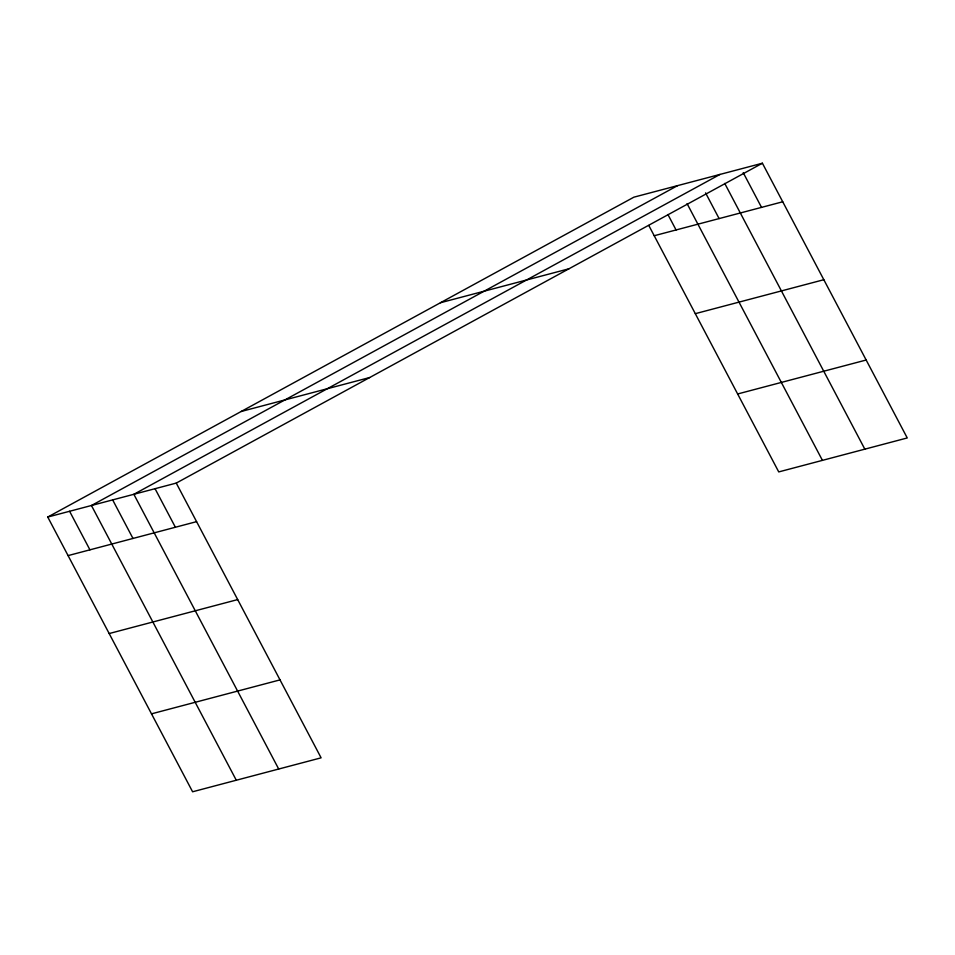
<?xml version="1.0" encoding="UTF-8"?>
<svg xmlns="http://www.w3.org/2000/svg" width="955" height="955" viewBox="0 0 955 955"><rect width="100%" height="100%" fill="white"/><g stroke="black" fill="none" stroke-linecap="round" stroke-linejoin="round"><path stroke-width="1.43" d="M47.75 517.049L176.257 483.087L321.107 757.828L192.6 791.779L47.75 517.049L633.893 197.172L762.4 163.221L907.25 437.951L778.743 471.913L648.791 225.452M677.584 185.628L91.441 505.505L236.291 780.235M719.986 174.431L133.855 494.296L278.705 769.026M176.257 483.087L762.4 163.221M654.223 235.73L782.73 201.78M440.458 302.735L568.977 268.785M241.173 411.486L369.692 377.535M695.312 313.67L823.819 279.72M68.08 555.607L196.587 521.645M737.642 393.973L866.161 360.023M109.168 633.547L237.688 599.585M151.511 713.839L280.018 679.888M743.229 172.676L761.529 207.39M724.738 183.42L864.836 449.16M705.566 192.886L719.115 218.588M687.075 203.63L822.434 460.37M667.939 214.541L676.068 229.964M155.056 488.697L175.386 527.256M112.654 499.895L132.984 538.453M69.596 511.271L89.925 549.829"/></g></svg>
